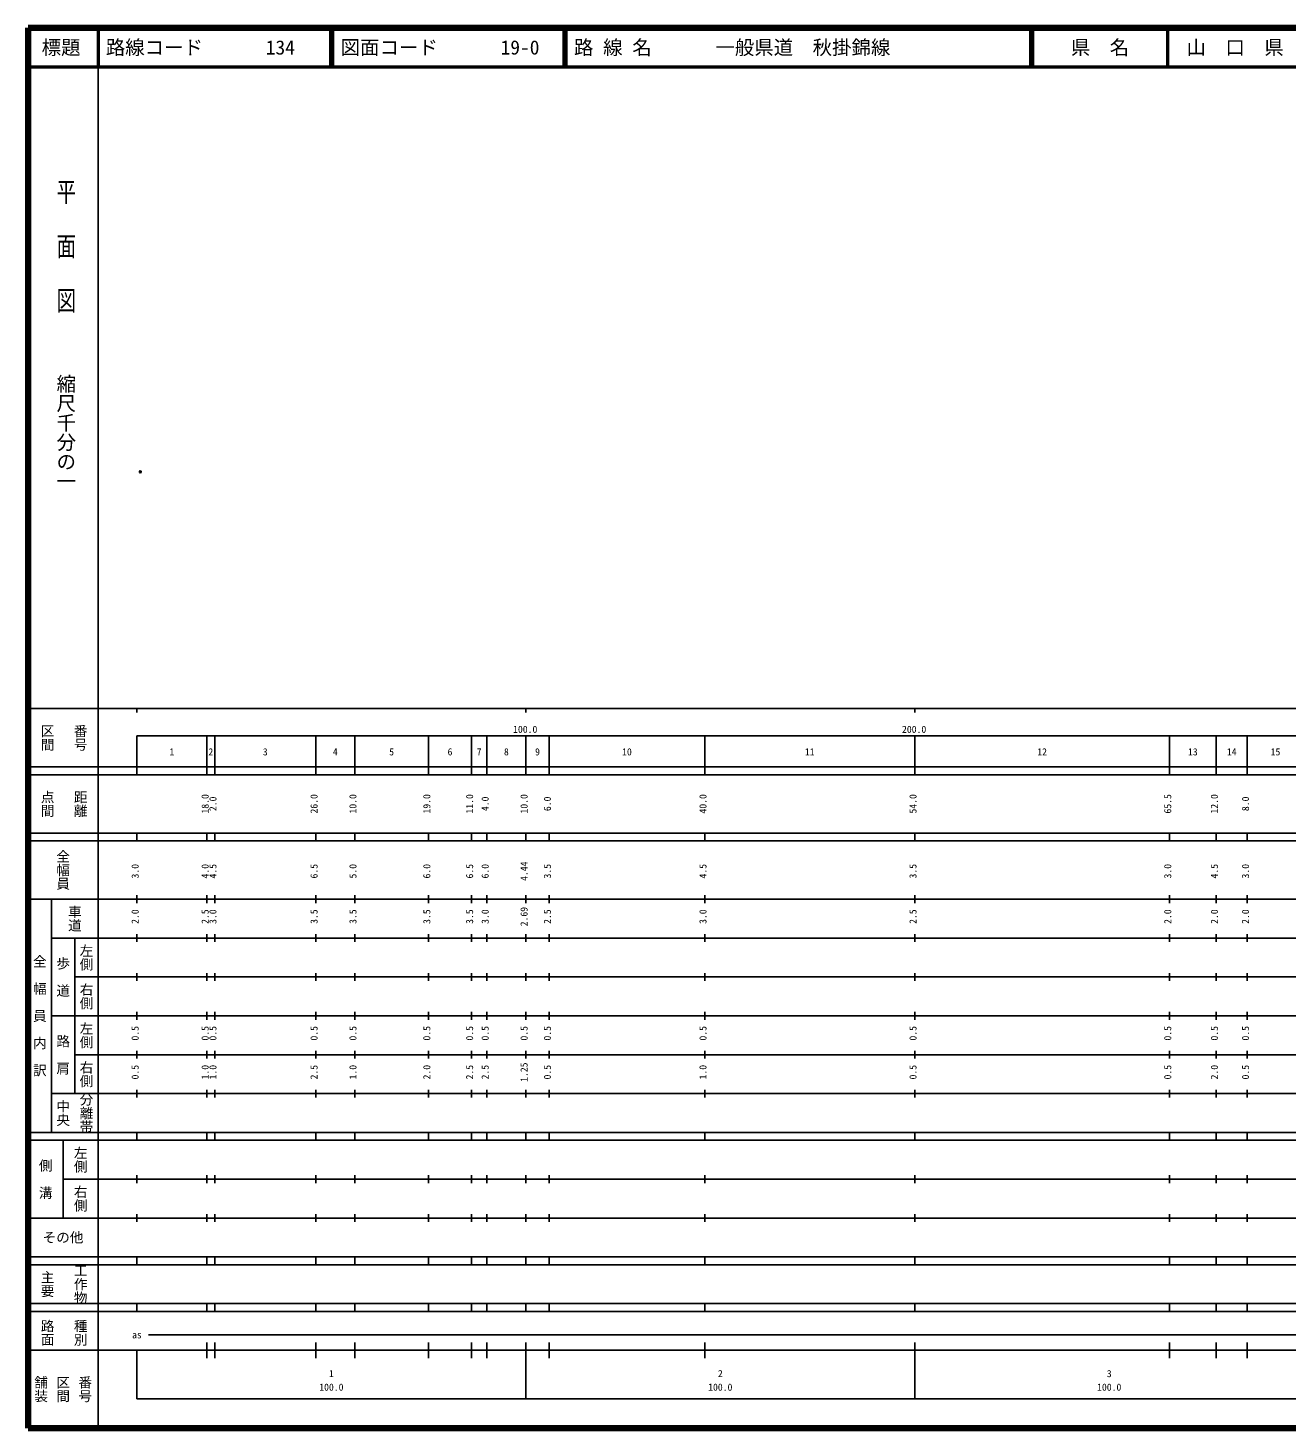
# Model space of a CAD drawing. Units: millimetres on the paper. Extents: x 40 to 680, y 20 to 380.
# Drawn here: x 40 to 363.7, y 20 to 380 of the extents above; entities that cross this region are included whole.
import ezdxf
from ezdxf.enums import TextEntityAlignment as Align

# ---------------------------------------------------------------- set-up
doc = ezdxf.new("R2010")
doc.units = ezdxf.units.MM
doc.header["$PDMODE"] = 32
doc.header["$PDSIZE"] = 0.5
doc.layers.add('M-OTRS', color=6, linetype='Continuous')
doc.layers.add('M-TTL-TXT', color=7, linetype='Continuous')
for name, color, linetype, lineweight in [('M-TTL', 2, 'Continuous', 140), ('M-TTL-BAND', 7, 'Continuous', 25), ('M-TTL-LINE', 7, 'Continuous', 50)]:
    doc.layers.add(name, color=color, linetype=linetype, lineweight=lineweight)
doc.styles.add('@ＭＳ ゴシック', font='')
doc.styles.add('ＭＳ ゴシック', font='')
doc.styles.get('@ＭＳ ゴシック').set_extended_font_data('@MS Gothic')
doc.styles.get('ＭＳ ゴシック').set_extended_font_data('MS Gothic')

msp = doc.modelspace()

# ---------------------------------------------------------------- linework, layer by layer
at = {"layer": 'M-OTRS'}
msp.add_point((68.882, 265.886), dxfattribs=at)
at = {"layer": 'M-TTL'}
for p, q in [((40, 380), (40, 20)), ((680, 380), (40, 380)), ((40, 20), (680, 20))]:
    msp.add_line(p, q, dxfattribs=at)
at = {"layer": 'M-TTL-BAND'}
for p, q in [((58, 370), (58, 20)), ((40, 205), (579, 205)), ((68, 205), (68, 204)), ((168, 205), (168, 204)), ((268, 205), (268, 204)), ((68, 198), (579, 198)), ((68, 198), (68, 188)), ((86, 188), (86, 198)), ((88, 188), (88, 198)), ((114, 188), (114, 198)), ((124, 188), (124, 198)), ((143, 188), (143, 198)), ((154, 188), (154, 198)), ((158, 188), (158, 198)), ((168, 188), (168, 198)), ((174, 188), (174, 198)), ((214, 188), (214, 198)), ((268, 188), (268, 198)), ((333.5, 188), (333.5, 198)), ((345.5, 188), (345.5, 198)), ((353.5, 188), (353.5, 198)), ((40, 190), (579, 190)), ((40, 188), (579, 188)), ((40, 173), (579, 173)), ((68, 171), (68, 173)), ((86, 171), (86, 173)), ((88, 171), (88, 173)), ((114, 171), (114, 173)), ((124, 171), (124, 173)), ((143, 171), (143, 173)), ((154, 171), (154, 173)), ((158, 171), (158, 173)), ((168, 171), (168, 173)), ((174, 171), (174, 173)), ((214, 171), (214, 173)), ((268, 171), (268, 173)), ((333.5, 171), (333.5, 173)), ((345.5, 171), (345.5, 173)), ((353.5, 171), (353.5, 173)), ((40, 171), (579, 171)), ((40, 156), (579, 156)), ((46, 96), (46, 156)), ((68, 155), (68, 157)), ((86, 155), (86, 157)), ((88, 155), (88, 157)), ((114, 155), (114, 157)), ((124, 155), (124, 157)), ((143, 155), (143, 157)), ((154, 155), (154, 157)), ((158, 155), (158, 157)), ((168, 155), (168, 157)), ((174, 155), (174, 157)), ((214, 155), (214, 157)), ((268, 155), (268, 157)), ((333.5, 155), (333.5, 157)), ((345.5, 155), (345.5, 157)), ((353.5, 155), (353.5, 157)), ((46, 146), (579, 146)), ((52, 146), (52, 106)), ((68, 145), (68, 147)), ((86, 145), (86, 147)), ((88, 145), (88, 147)), ((114, 145), (114, 147)), ((124, 145), (124, 147)), ((143, 145), (143, 147)), ((154, 145), (154, 147)), ((158, 145), (158, 147)), ((168, 145), (168, 147)), ((174, 145), (174, 147)), ((214, 145), (214, 147)), ((268, 145), (268, 147)), ((333.5, 145), (333.5, 147)), ((345.5, 145), (345.5, 147)), ((353.5, 145), (353.5, 147)), ((68, 135), (68, 137)), ((86, 135), (86, 137)), ((88, 135), (88, 137)), ((114, 135), (114, 137)), ((124, 135), (124, 137)), ((143, 135), (143, 137)), ((154, 135), (154, 137)), ((158, 135), (158, 137)), ((168, 135), (168, 137)), ((174, 135), (174, 137)), ((214, 135), (214, 137)), ((268, 135), (268, 137)), ((333.5, 135), (333.5, 137)), ((345.5, 135), (345.5, 137)), ((353.5, 135), (353.5, 137)), ((52, 136), (579, 136)), ((46, 126), (579, 126)), ((68, 125), (68, 127)), ((86, 125), (86, 127)), ((88, 125), (88, 127)), ((114, 125), (114, 127)), ((124, 125), (124, 127)), ((143, 125), (143, 127)), ((154, 125), (154, 127)), ((158, 125), (158, 127)), ((168, 125), (168, 127)), ((174, 125), (174, 127)), ((214, 125), (214, 127)), ((268, 125), (268, 127)), ((333.5, 125), (333.5, 127)), ((345.5, 125), (345.5, 127)), ((353.5, 125), (353.5, 127)), ((52, 116), (579, 116)), ((68, 115), (68, 117)), ((86, 115), (86, 117)), ((88, 115), (88, 117)), ((114, 115), (114, 117)), ((124, 115), (124, 117)), ((143, 115), (143, 117)), ((154, 115), (154, 117)), ((158, 115), (158, 117)), ((168, 115), (168, 117)), ((174, 115), (174, 117)), ((214, 115), (214, 117)), ((268, 115), (268, 117)), ((333.5, 115), (333.5, 117)), ((345.5, 115), (345.5, 117)), ((353.5, 115), (353.5, 117)), ((46, 106), (579, 106)), ((68, 105), (68, 107)), ((86, 105), (86, 107)), ((88, 105), (88, 107)), ((114, 105), (114, 107)), ((124, 105), (124, 107)), ((143, 105), (143, 107)), ((154, 105), (154, 107)), ((158, 105), (158, 107)), ((168, 105), (168, 107)), ((174, 105), (174, 107)), ((214, 105), (214, 107)), ((268, 105), (268, 107)), ((333.5, 105), (333.5, 107)), ((345.5, 105), (345.5, 107)), ((353.5, 105), (353.5, 107)), ((40, 96), (579, 96)), ((40, 94), (579, 94)), ((49, 94), (49, 74)), ((68, 94), (68, 96)), ((86, 94), (86, 96)), ((88, 94), (88, 96)), ((114, 94), (114, 96)), ((124, 94), (124, 96)), ((143, 94), (143, 96)), ((154, 94), (154, 96)), ((158, 94), (158, 96)), ((168, 94), (168, 96)), ((174, 94), (174, 96)), ((214, 94), (214, 96)), ((268, 94), (268, 96)), ((333.5, 94), (333.5, 96)), ((345.5, 94), (345.5, 96)), ((353.5, 94), (353.5, 96)), ((49, 84), (579, 84)), ((68, 83), (68, 85)), ((86, 83), (86, 85)), ((88, 83), (88, 85)), ((114, 83), (114, 85)), ((124, 83), (124, 85)), ((143, 83), (143, 85)), ((154, 83), (154, 85)), ((158, 83), (158, 85)), ((168, 83), (168, 85)), ((174, 83), (174, 85)), ((214, 83), (214, 85)), ((268, 83), (268, 85)), ((333.5, 83), (333.5, 85)), ((345.5, 83), (345.5, 85)), ((353.5, 83), (353.5, 85)), ((40, 74), (579, 74)), ((68, 73), (68, 75)), ((86, 73), (86, 75)), ((88, 73), (88, 75)), ((114, 73), (114, 75)), ((124, 73), (124, 75)), ((143, 73), (143, 75)), ((154, 73), (154, 75)), ((158, 73), (158, 75)), ((168, 73), (168, 75)), ((174, 73), (174, 75)), ((214, 73), (214, 75)), ((268, 73), (268, 75)), ((333.5, 73), (333.5, 75)), ((345.5, 73), (345.5, 75)), ((353.5, 73), (353.5, 75)), ((40, 64), (579, 64)), ((40, 62), (579, 62)), ((68, 62), (68, 64)), ((86, 62), (86, 64)), ((88, 62), (88, 64)), ((114, 62), (114, 64)), ((124, 62), (124, 64)), ((143, 62), (143, 64)), ((154, 62), (154, 64)), ((158, 62), (158, 64)), ((168, 62), (168, 64)), ((174, 62), (174, 64)), ((214, 62), (214, 64)), ((268, 62), (268, 64)), ((333.5, 62), (333.5, 64)), ((345.5, 62), (345.5, 64)), ((353.5, 62), (353.5, 64)), ((40, 52), (579, 52)), ((68, 50), (68, 52)), ((86, 50), (86, 52)), ((88, 50), (88, 52)), ((114, 50), (114, 52)), ((124, 50), (124, 52)), ((143, 50), (143, 52)), ((154, 50), (154, 52)), ((158, 50), (158, 52)), ((168, 50), (168, 52)), ((174, 50), (174, 52)), ((214, 50), (214, 52)), ((268, 50), (268, 52)), ((333.5, 50), (333.5, 52)), ((345.5, 50), (345.5, 52)), ((353.5, 50), (353.5, 52)), ((40, 50), (579, 50)), ((71, 44), (565, 44)), ((40, 40), (579, 40)), ((68, 40), (68, 27.5)), ((86, 38), (86, 42)), ((88, 38), (88, 42)), ((114, 38), (114, 42)), ((124, 38), (124, 42)), ((143, 38), (143, 42)), ((154, 38), (154, 42)), ((158, 38), (158, 42)), ((168, 27.5), (168, 42)), ((174, 38), (174, 42)), ((214, 38), (214, 42)), ((268, 27.5), (268, 42)), ((333.5, 38), (333.5, 42)), ((345.5, 38), (345.5, 42)), ((353.5, 38), (353.5, 42)), ((68, 27.5), (579, 27.5))]:
    msp.add_line(p, q, dxfattribs=at)
at = {"layer": 'M-TTL-LINE'}
for p, q in [((58, 380), (58, 370)), ((117.75, 380), (117.75, 370)), ((118.25, 380), (118.25, 370)), ((177.75, 380), (177.75, 370)), ((178.25, 380), (178.25, 370)), ((297.75, 380), (297.75, 370)), ((298.25, 380), (298.25, 370)), ((333, 380), (333, 370)), ((40, 370), (680, 370))]:
    msp.add_line(p, q, dxfattribs=at)

# ---------------------------------------------------------------- texts
at = {"layer": 'M-TTL-BAND', "style": '@ＭＳ ゴシック', "width": 1.4}
msp.add_text('平  面  図', height=3.666, rotation=270, dxfattribs=at).set_placement((49.777, 306.475), align=Align.MIDDLE_RIGHT)
at = {"layer": 'M-TTL-BAND', "style": '@ＭＳ ゴシック'}
msp.add_text('縮尺千分の一', height=3.666, rotation=270, dxfattribs=at).set_placement((49.777, 261.03), align=Align.MIDDLE_RIGHT)
for s, p in [('区間', (45, 197.5)), ('番号', (53.5, 197.5)), ('点間', (45, 180.5)), ('距離', (53.5, 180.5)), ('全幅員', (49, 163.5)), ('車道', (52, 151)), ('左側', (55, 141)), ('全\u3000幅\u3000員\u3000内\u3000訳', (43, 126)), ('歩\u3000道', (49, 136)), ('右側', (55, 131)), ('左側', (55, 121)), ('路\u3000肩', (49, 116)), ('右側', (55, 111)), ('分離帯', (55, 101)), ('中央', (49, 101)), ('左側', (53.5, 89)), ('側\u3000溝', (44.5, 84)), ('右側', (53.5, 79)), ('工作物', (53.5, 57)), ('主要', (45, 57)), ('路面', (45, 44.5)), ('種別', (53.5, 44.5)), ('舗装', (43.333, 30)), ('区間', (49, 30)), ('番号', (54.667, 30))]:
    msp.add_text(s, height=2.566, rotation=270, dxfattribs=at).set_placement(p, align=Align.MIDDLE_CENTER)
at = {"layer": 'M-TTL-BAND', "style": 'ＭＳ ゴシック'}
for s, p in [('100.0', (167.844, 198.195)), ('200.0', (267.844, 198.195)), ('1', (77, 192.405)), ('2', (87, 192.405)), ('3', (101, 192.405)), ('4', (119, 192.405)), ('5', (133.5, 192.405)), ('6', (148.5, 192.405)), ('7', (156, 192.405)), ('8', (163, 192.405)), ('9', (171, 192.405)), ('10', (194, 192.405)), ('11', (241, 192.405)), ('12', (300.75, 192.405)), ('13', (339.5, 192.405)), ('14', (349.5, 192.405)), ('15', (360.75, 192.405)), ('as', (68, 42.5)), ('1', (118, 32.523)), ('2', (218, 32.523)), ('3', (318, 32.523)), ('100.0', (118, 29.033)), ('100.0', (218, 29.033)), ('100.0', (318, 29.033))]:
    msp.add_text(s, height=1.833, dxfattribs=at).set_placement(p, align=Align.BOTTOM_CENTER)
for s, p in [('18.0', (87, 180.5)), ('2.0', (89, 180.5)), ('26.0', (115, 180.5)), ('10.0', (125, 180.5)), ('19.0', (144, 180.5)), ('11.0', (155, 180.5)), ('4.0', (159, 180.5)), ('10.0', (169, 180.5)), ('6.0', (175, 180.5)), ('40.0', (215, 180.5)), ('54.0', (269, 180.5)), ('65.5', (334.5, 180.5)), ('12.0', (346.5, 180.5)), ('8.0', (354.5, 180.5)), ('3.0', (69, 163.174)), ('4.0', (87, 163.174)), ('4.5', (89, 163.174)), ('6.5', (115, 163.174)), ('5.0', (125, 163.174)), ('6.0', (144, 163.174)), ('6.5', (155, 163.174)), ('6.0', (159, 163.174)), ('4.44', (169, 163.174)), ('3.5', (175, 163.174)), ('4.5', (215, 163.174)), ('3.5', (269, 163.174)), ('3.0', (334.5, 163.174)), ('4.5', (346.5, 163.174)), ('3.0', (354.5, 163.174)), ('2.0', (69, 151.5)), ('2.5', (87, 151.5)), ('3.0', (89, 151.5)), ('3.5', (115, 151.5)), ('3.5', (125, 151.5)), ('3.5', (144, 151.5)), ('3.5', (155, 151.5)), ('3.0', (159, 151.5)), ('2.69', (169, 151.5)), ('2.5', (175, 151.5)), ('3.0', (215, 151.5)), ('2.5', (269, 151.5)), ('2.0', (334.5, 151.5)), ('2.0', (346.5, 151.5)), ('2.0', (354.5, 151.5)), ('0.5', (69, 121.5)), ('0.5', (87, 121.5)), ('0.5', (89, 121.5)), ('0.5', (115, 121.5)), ('0.5', (125, 121.5)), ('0.5', (144, 121.5)), ('0.5', (155, 121.5)), ('0.5', (159, 121.5)), ('0.5', (169, 121.5)), ('0.5', (175, 121.5)), ('0.5', (215, 121.5)), ('0.5', (269, 121.5)), ('0.5', (334.5, 121.5)), ('0.5', (346.5, 121.5)), ('0.5', (354.5, 121.5)), ('0.5', (69, 111.5)), ('1.0', (87, 111.5)), ('1.0', (89, 111.5)), ('2.5', (115, 111.5)), ('1.0', (125, 111.5)), ('2.0', (144, 111.5)), ('2.5', (155, 111.5)), ('2.5', (159, 111.5)), ('1.25', (169, 111.5)), ('0.5', (175, 111.5)), ('1.0', (215, 111.5)), ('0.5', (269, 111.5)), ('0.5', (334.5, 111.5)), ('2.0', (346.5, 111.5)), ('0.5', (354.5, 111.5))]:
    msp.add_text(s, height=1.833, rotation=90, dxfattribs=at).set_placement(p, align=Align.BOTTOM_CENTER)
msp.add_text('その他', height=2.566, dxfattribs=at).set_placement((49, 69), align=Align.MIDDLE_CENTER)
at = {"layer": 'M-TTL-TXT', "style": 'ＭＳ ゴシック'}
for s, p in [('標題', (48.5, 375)), ('県\u3000名', (315.625, 375)), ('山\u3000口\u3000県', (350.375, 375))]:
    msp.add_text(s, height=3.666, dxfattribs=at).set_placement(p, align=Align.MIDDLE_CENTER)
for s, p in [('路線コード', (60, 375)), ('134', (101.142, 375)), ('図面コード', (120.38, 375)), ('19-0', (161.521, 375)), ('路 線 名', (180.38, 375)), ('一般県道\u3000秋掛錦線', (216.734, 375))]:
    msp.add_text(s, height=3.666, dxfattribs=at).set_placement(p, align=Align.MIDDLE_LEFT)

doc.saveas('drawing.dxf')
